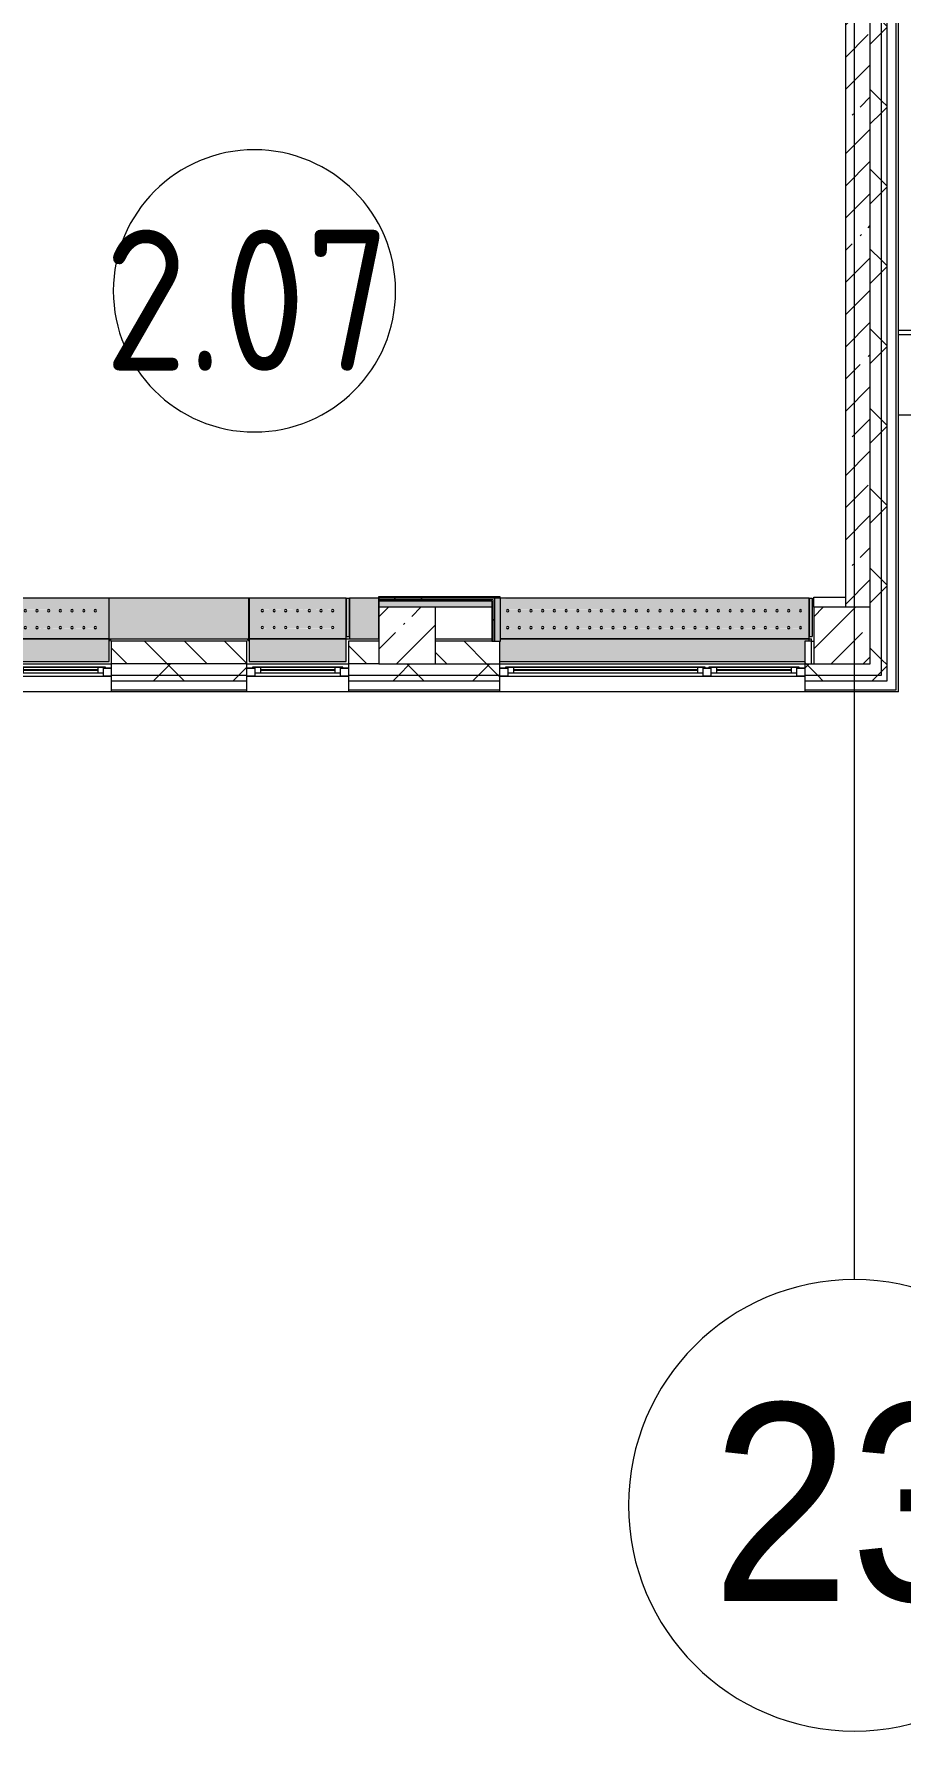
# Model space of a CAD drawing. Header units: millimetres. Extents: x 11693 to 241752, y -8553 to 29926.
# Drawn here: x 167035 to 174704, y -5906 to 9130 of the extents above; entities that cross this region are included whole.
import ezdxf

# ---------------------------------------------------------------- set-up
doc = ezdxf.new("R2010")
doc.units = ezdxf.units.MM
for name, color, linetype, lineweight in [('A-AREA-IDEN', 7, 'Continuous', 9), ('A-GENM-2', 7, 'Continuous', 5), ('A-GLAZ-2', 7, 'Continuous', 5), ('A-WALL-2', 7, 'Continuous', 9), ('A-WALL-5', 7, 'Continuous', 5), ('I-WALL-3', 7, 'Continuous', 5), ('S-COLS', 7, 'Continuous', 5), ('Знаки', 7, 'Continuous', 5), ('Оси', 7, 'Continuous', 9), ('Оси-1', 7, 'Continuous', 20)]:
    doc.layers.add(name, color=color, linetype=linetype, lineweight=lineweight)
for name, color, linetype, lineweight, true_color in [('A-FLOR-1', 7, 'Continuous', 5, 0xaaaaaa), ('I-WALL-1', 7, 'Continuous', 5, 0xe7e7e7), ('I-WALL-2', 7, 'Continuous', 9, 0xe7e7e7), ('Знаки-2', 7, 'Continuous', 5, 0xd7cfbf)]:
    doc.layers.add(name, color=color, linetype=linetype, lineweight=lineweight, true_color=true_color)
doc.styles.add('Arial_1', font='arial.ttf', dxfattribs={"width": 0.9, "height": 1750})
doc.styles.add('GOST Common_3', font='GOST_Common.ttf', dxfattribs={"width": 0.9, "height": 1250})
pattern_1 = [(45, (89739.8, 0), (-353.5534, 353.5534), []), (135, (89739.8, 0), (-353.5534, -353.5534), [])]
pattern_2 = [(135, (89739.81, 0), (-176.7767, -176.7767), [])]
pattern_3 = [(45, (89739.8, 0), (-530.33, 530.33), []), (135, (89739.8, 0), (-530.33, -530.33), [])]

# ---------------------------------------------------------------- blocks, each defined once
blk = doc.blocks.new('BSC_Колонна _Прямоугольная - 500х500-V46-Общий план 2 этажа с размещением фрагментов 2_1-2_7')
at = {"layer": 'S-COLS'}
h = blk.add_hatch(dxfattribs=at)
h.set_pattern_fill('FP_45', color=256, style=0, pattern_type=2)
h.set_pattern_definition([(45, (-80600, -3800), (-285.1231, 285.1231), []), (45, (-80314.88, -3800), (-285.1231, 285.1231), [504.031, -100.806, 16.764, -84.042])])
h.paths.add_polyline_path([(-250, -250), (250, -250), (250, 250), (-250, 250), (-250, -198)])
for p, q in [((250, 250), (-250, 250)), ((-250, 250), (-250, -250)), ((250, -250), (250, 250)), ((-250, -250), (250, -250))]:
    blk.add_line(p, q, dxfattribs=at)
blk = doc.blocks.new('120_Окно_СКБ_2Ст - 120_Окно_СКБ_2Ст 2700х2500 _мал створка слева_-22808065-Общий план 2 этажа с размещением фрагментов 2_1-2_7')
at = {"layer": 'A-GLAZ-2'}
for p, q in [((-1350, -75), (-1350, -5)), ((-1350, -5), (-1280, -5)), ((1350, -5), (-1350, -5)), ((-1280, -75), (-1350, -75)), ((-1350, -75), (-1300, -75)), ((-1280, -75), (-1300, -75)), ((-1300, -75), (-1300, -85)), ((-1300, -85), (-500, -85)), ((-500, -85), (-1300, -85)), ((-1280, -5), (-1280, -75)), ((-520, -35), (-1280, -35)), ((-1280, -35), (-1280, -75)), ((-1230, -85), (-1230, -35)), ((-1230, -55), (-570, -55)), ((-570, -65), (-1230, -65)), ((-570, -85), (-570, -35)), ((-520, -75), (-520, -5)), ((-520, -5), (-450, -5)), ((-520, -75), (-520, -35)), ((-450, -75), (-520, -75)), ((-500, -75), (-520, -75)), ((-500, -75), (-470, -75)), ((-500, -85), (-500, -75)), ((-450, -75), (-470, -75)), ((-470, -75), (-470, -85)), ((-470, -85), (1300, -85)), ((1300, -85), (-470, -85)), ((-450, -5), (-450, -75)), ((1280, -35), (-450, -35)), ((-450, -35), (-450, -75)), ((-400, -85), (-400, -35)), ((-400, -55), (1230, -55)), ((1230, -65), (-400, -65)), ((1230, -85), (1230, -35)), ((1280, -75), (1280, -5)), ((1280, -5), (1350, -5)), ((1280, -75), (1280, -35)), ((1350, -75), (1280, -75)), ((1300, -75), (1280, -75)), ((1300, -75), (1350, -75)), ((1300, -85), (1300, -75)), ((1350, -5), (1350, -75))]:
    blk.add_line(p, q, dxfattribs=at)
blk = doc.blocks.new('120_Окно_СКБ_1Ст - 120_Окно_СКБ_1Ст 900х2500_h_-19906150-Общий план 2 этажа с размещением фрагментов 2_1-2_7')
at = {"layer": 'A-GLAZ-2'}
for p, q in [((-450, -75), (-450, -5)), ((-450, -5), (-380, -5)), ((450, -5), (-450, -5)), ((-380, -75), (-450, -75)), ((-450, -75), (-400, -75)), ((-380, -75), (-400, -75)), ((-400, -75), (-400, -85)), ((-400, -85), (400, -85)), ((400, -85), (-400, -85)), ((-380, -5), (-380, -75)), ((380, -35), (-380, -35)), ((-380, -35), (-380, -75)), ((-330, -85), (-330, -35)), ((-330, -55), (330, -55)), ((330, -65), (-330, -65)), ((330, -85), (330, -35)), ((380, -75), (380, -5)), ((380, -5), (450, -5)), ((380, -75), (380, -35)), ((450, -75), (380, -75)), ((400, -75), (380, -75)), ((400, -75), (450, -75)), ((400, -85), (400, -75)), ((450, -5), (450, -75))]:
    blk.add_line(p, q, dxfattribs=at)
blk = doc.blocks.new('парапет9 - парапет-22867712-Общий план 2 этажа с размещением фрагментов 2_1-2_7')
at = {"layer": 'A-GENM-2'}
for p, q in [((89202, 8002), (84950, 8002)), ((89202, 7964), (84950, 7964)), ((84950, 7255), (89202, 7255))]:
    blk.add_line(p, q, dxfattribs=at)
blk = doc.blocks.new('BSC_Колонна _Прямоугольная - 500х500-V166-Общий план 2 этажа с размещением фрагментов 2_1-2_7')
at = {"layer": 'S-COLS'}
h = blk.add_hatch(dxfattribs=at)
h.set_pattern_fill('FP_158', color=256, style=0, pattern_type=2)
h.set_pattern_definition([(45, (-84450, -3800), (-285.1231, 285.1231), []), (45, (-84164.88, -3800), (-285.1231, 285.1231), [504.031, -100.806, 16.764, -84.042])])
h.paths.add_polyline_path([(250, -250), (250, 250), (-250, 250), (-250, -250), (32, -250)])
for p, q in [((250, 250), (-250, 250)), ((-250, 250), (-250, -250)), ((250, -250), (250, 250)), ((-250, -250), (250, -250))]:
    blk.add_line(p, q, dxfattribs=at)
blk = doc.blocks.new('Зашивка без перфорации М3 - М3_22-31155030-Общий план 2 этажа с размещением фрагментов 2_1-2_7')
at = {"layer": 'Знаки-2'}
blk.add_hatch(color=256, dxfattribs=at).paths.add_polyline_path([(-82, 180), (-430, 180), (-430, -180), (810, -180), (810, 180), (430, 180)])
at = {"layer": 'Знаки'}
for p, q in [((810, 180), (-430, 180)), ((-430, 180), (-430, -180)), ((810, -180), (810, 180)), ((-430, -180), (810, -180))]:
    blk.add_line(p, q, dxfattribs=at)
blk = doc.blocks.new('Зашивка без перфорации М3 - М3_3-30974608-Общий план 2 этажа с размещением фрагментов 2_1-2_7')
at = {"layer": 'Знаки-2'}
blk.add_hatch(color=256, dxfattribs=at).paths.add_polyline_path([(-430, 180), (-430, -180), (-170, -180), (-170, 180), (-199, 180)])
at = {"layer": 'Знаки'}
for p, q in [((-170, 180), (-430, 180)), ((-430, 180), (-430, -180)), ((-170, -180), (-170, 180)), ((-430, -180), (-170, -180))]:
    blk.add_line(p, q, dxfattribs=at)
blk = doc.blocks.new('Зашивка радиатора_ с перфорацией М4 - Зашивка радиатора_ с перфорацией М4-V216-Общий план 2 этажа с размещением фрагментов 2_1-2_7')
at = {"layer": 'Знаки-2'}
blk.add_hatch(color=256, dxfattribs=at).paths.add_polyline_path([(1808, 380), (-390, 380), (-390, 200), (-430, 200), (-430, 180), (2305, 180), (2310, 380)])
h = blk.add_hatch(color=256, dxfattribs=at)
h.paths.add_polyline_path([(2305, 180), (-430, 180), (-430, -180), (2305, -175), (2305, 178)])
h.paths.add_polyline_path([(1040, 90), (2250, 85), (2250, 75), (2241, 70), (2233, 75), (2233, 85), (2236, 89), (2146, 85), (2146, 75), (2137, 70), (2129, 75), (2129, 85), (2132, 89), (2042, 85), (2042, 75), (2034, 70), (2025, 75), (2025, 85), (2029, 89), (1939, 85), (1939, 75), (1930, 70), (1921, 75), (1921, 85), (1925, 89), (1835, 85), (1835, 75), (1826, 70), (1818, 75), (1818, 85), (1821, 89), (1731, 85), (1731, 75), (1722, 70), (1714, 75), (1714, 85), (1717, 89), (1627, 85), (1627, 75), (1619, 70), (1610, 75), (1610, 85), (1614, 89), (1524, 85), (1524, 75), (1515, 70), (1506, 75), (1506, 85), (1510, 89), (1420, 85), (1420, 75), (1411, 70), (1403, 75), (1403, 85), (1406, 89), (1316, 85), (1316, 75), (1307, 70), (1299, 75), (1299, 85), (1296, 89), (1212, 85), (1212, 75), (1204, 70), (1195, 75), (1195, 85), (1199, 89), (1109, 85), (1109, 75), (1100, 70), (1091, 75), (1091, 85), (1095, 89), (1005, 85), (1005, 75), (996, 70), (988, 75), (988, 85), (991, 89), (901, 85), (901, 75), (892, 70), (884, 75), (884, 85), (887, 89), (797, 85), (797, 75), (789, 70), (780, 75), (780, 85), (784, 89), (694, 85), (694, 75), (685, 70), (676, 75), (676, 85), (680, 89), (590, 85), (590, 75), (581, 70), (573, 75), (573, 85), (576, 89), (486, 85), (486, 75), (477, 70), (469, 75), (469, 85), (472, 89), (382, 85), (382, 75), (374, 70), (365, 75), (365, 85), (369, 89), (279, 85), (279, 75), (270, 70), (261, 75), (261, 85), (265, 89), (175, 85), (175, 75), (166, 70), (158, 75), (158, 85), (161, 89), (71, 85), (71, 75), (62, 70), (54, 75), (54, 85), (57, 89), (-33, 85), (-33, 75), (-41, 70), (-50, 75), (-50, 85), (-46, 89), (-136, 85), (-136, 75), (-145, 70), (-154, 75), (-154, 85), (-150, 89), (-240, 84), (-240, 75), (-249, 70), (-257, 75), (-257, 85), (-254, 89), (-344, 85), (-344, 75), (-353, 70), (-361, 75), (-361, 85), (-353, 90), (-350, 90), (996, 90)])
h.paths.add_polyline_path([(2034, -60), (2042, -65), (2042, -75), (2039, -78), (2129, -75), (2129, -65), (2137, -60), (2146, -65), (2146, -75), (2142, -78), (2233, -75), (2233, -65), (2241, -60), (2250, -65), (2250, -75), (2241, -80), (2239, -79), (-361, -75), (-361, -65), (-353, -60), (-344, -65), (-344, -75), (-348, -78), (-257, -75), (-257, -65), (-249, -60), (-240, -66), (-240, -75), (-240, -78), (-154, -75), (-154, -65), (-145, -60), (-136, -65), (-136, -75), (-140, -78), (-50, -75), (-50, -65), (-41, -60), (-33, -65), (-33, -75), (-36, -78), (54, -75), (54, -65), (62, -60), (71, -65), (71, -75), (67, -78), (158, -75), (158, -65), (166, -60), (175, -65), (175, -75), (171, -78), (261, -75), (261, -65), (270, -60), (279, -65), (279, -75), (275, -78), (365, -75), (365, -65), (374, -60), (382, -65), (382, -75), (379, -78), (469, -75), (469, -65), (477, -60), (486, -65), (486, -75), (482, -78), (573, -75), (573, -65), (581, -60), (590, -65), (590, -75), (586, -78), (676, -75), (676, -65), (685, -60), (694, -65), (694, -75), (690, -78), (780, -75), (780, -65), (789, -60), (797, -65), (797, -75), (794, -78), (884, -75), (884, -65), (892, -60), (901, -65), (901, -75), (897, -78), (988, -75), (988, -65), (996, -60), (1005, -65), (1005, -75), (1001, -78), (1091, -75), (1091, -65), (1100, -60), (1109, -65), (1109, -75), (1105, -78), (1195, -75), (1195, -65), (1204, -60), (1212, -65), (1212, -75), (1209, -78), (1299, -75), (1299, -65), (1307, -60), (1316, -65), (1316, -75), (1312, -78), (1403, -75), (1403, -65), (1411, -60), (1420, -65), (1420, -75), (1424, -78), (1506, -75), (1506, -65), (1515, -60), (1524, -65), (1524, -75), (1520, -78), (1610, -75), (1610, -65), (1619, -60), (1627, -65), (1627, -75), (1624, -78), (1714, -75), (1714, -65), (1722, -60), (1731, -65), (1731, -75), (1727, -78), (1818, -75), (1818, -65), (1826, -60), (1835, -65), (1835, -75), (1831, -78), (1921, -75), (1921, -65), (1930, -60), (1939, -65), (1939, -75), (1935, -78), (2025, -75), (2025, -65), (2031, -60)])
at = {"layer": 'Знаки'}
for p, q in [((2310, 380), (-390, 380)), ((-430, 200), (-430, 180)), ((-430, 180), (2305, 180)), ((2305, 180), (-430, 180)), ((-430, 180), (-430, -180)), ((-430, -180), (2305, -180))]:
    blk.add_line(p, q, dxfattribs=at)
for centre, start, end in [((-353, 80), 0, 180), ((-353, 80), 180, 0), ((-249, 80), 0, 180), ((-249, 80), 180, 0), ((-145, 80), 0, 180), ((-145, 80), 180, 0), ((-41, 80), 0, 180), ((-41, 80), 180, 0), ((62, 80), 0, 180), ((62, 80), 180, 0), ((166, 80), 0, 180), ((166, 80), 180, 0), ((270, 80), 0, 180), ((270, 80), 180, 360), ((374, 80), 0, 180), ((374, 80), 180, 0), ((477, 80), 0, 180), ((477, 80), 180, 360), ((581, 80), 0, 180), ((581, 80), 180, 0), ((685, 80), 0, 180), ((685, 80), 180, 0), ((789, 80), 0, 180), ((789, 80), 180, 360), ((892, 80), 0, 180), ((892, 80), 180, 0), ((996, 80), 0, 180), ((996, 80), 180, 360), ((1100, 80), 0, 180), ((1100, 80), 180, 0), ((1204, 80), 0, 180), ((1204, 80), 180, 0), ((1307, 80), 0, 180), ((1307, 80), 180, 360), ((1411, 80), 0, 180), ((1411, 80), 180, 0), ((1515, 80), 0, 180), ((1515, 80), 180, 0), ((1619, 80), 0, 180), ((1619, 80), 180, 0), ((1722, 80), 0, 180), ((1722, 80), 180, 0), ((1826, 80), 0, 180), ((1826, 80), 180, 360), ((1930, 80), 0, 180), ((1930, 80), 180, 0), ((2034, 80), 0, 180), ((2034, 80), 180, 0), ((2137, 80), 0, 180), ((2137, 80), 180, 0), ((2241, 80), 0, 180), ((2241, 80), 180, 0), ((-353, -70), 0, 180), ((-353, -70), 180, 0), ((-249, -70), 0, 180), ((-249, -70), 180, 0), ((-145, -70), 0, 180), ((-145, -70), 180, 0), ((-41, -70), 0, 180), ((-41, -70), 180, 0), ((62, -70), 0, 180), ((62, -70), 180, 0), ((166, -70), 0, 180), ((166, -70), 180, 0), ((270, -70), 0, 180), ((270, -70), 180, 0), ((374, -70), 0, 180), ((374, -70), 180, 0), ((477, -70), 0, 180), ((477, -70), 180, 0), ((581, -70), 0, 180), ((581, -70), 180, 0), ((685, -70), 0, 180), ((685, -70), 180, 0), ((789, -70), 0, 180), ((789, -70), 180, 0), ((892, -70), 0, 180), ((892, -70), 180, 0), ((996, -70), 0, 180), ((996, -70), 180, 0), ((1100, -70), 0, 180), ((1100, -70), 180, 0), ((1204, -70), 0, 180), ((1204, -70), 180, 0), ((1307, -70), 0, 180), ((1307, -70), 180, 0), ((1411, -70), 0, 180), ((1411, -70), 180, 0), ((1515, -70), 0, 180), ((1515, -70), 180, 0), ((1619, -70), 0, 180), ((1619, -70), 180, 0), ((1722, -70), 0, 180), ((1722, -70), 180, 0), ((1826, -70), 0, 180), ((1826, -70), 180, 0), ((1930, -70), 0, 180), ((1930, -70), 180, 0), ((2034, -70), 0, 180), ((2034, -70), 180, 0), ((2137, -70), 0, 180), ((2137, -70), 180, 0), ((2241, -70), 0, 180), ((2241, -70), 180, 0)]:
    blk.add_arc(centre, 10, start, end, dxfattribs=at)
blk = doc.blocks.new('Зашивка радиатора_ с перфорацией М1 - Зашивка радиатора_ с перфорацией М1-V220-Общий план 2 этажа с размещением фрагментов 2_1-2_7')
at = {"layer": 'Знаки-2'}
blk.add_hatch(color=256, dxfattribs=at).paths.add_polyline_path([(430, 380), (-430, 380), (-430, 180), (430, 180), (430, 348)])
h = blk.add_hatch(color=256, dxfattribs=at)
h.paths.add_polyline_path([(430, 180), (-430, 180), (-430, -180), (430, -180)])
h.paths.add_polyline_path([(1, 90), (321, 85), (321, 75), (312, 70), (304, 75), (304, 85), (307, 89), (217, 85), (216, 74), (208, 70), (200, 75), (200, 85), (203, 89), (113, 85), (113, 75), (105, 70), (96, 75), (96, 85), (100, 89), (10, 85), (10, 75), (1, 70), (-8, 75), (-8, 85), (-4, 89), (-94, 85), (-94, 75), (-103, 70), (-111, 75), (-111, 85), (-108, 89), (-198, 85), (-198, 75), (-207, 70), (-215, 75), (-215, 85), (-212, 89), (-302, 85), (-302, 75), (-310, 70), (-319, 75), (-319, 85), (-310, 90), (-296, 90), (-103, 90)])
h.paths.add_polyline_path([(-207, -60), (-198, -65), (-198, -75), (-202, -78), (-111, -75), (-111, -65), (-103, -60), (-94, -65), (-94, -75), (-98, -78), (-8, -75), (-8, -65), (1, -60), (10, -65), (10, -75), (6, -78), (96, -75), (96, -65), (105, -60), (113, -65), (113, -75), (110, -78), (200, -75), (200, -65), (208, -60), (217, -65), (216, -76), (216, -78), (304, -75), (304, -65), (312, -60), (321, -65), (321, -75), (312, -80), (310, -79), (-319, -75), (-319, -65), (-310, -60), (-302, -65), (-302, -75), (-305, -78), (-215, -75), (-215, -65), (-209, -60)])
at = {"layer": 'Знаки'}
for p, q in [((430, 380), (-430, 380)), ((-430, 380), (-430, 180)), ((430, 180), (430, 380)), ((-430, 180), (430, 180)), ((430, 180), (-430, 180)), ((-430, 180), (-430, -180)), ((430, -180), (430, 180)), ((-430, -180), (430, -180))]:
    blk.add_line(p, q, dxfattribs=at)
for centre, start, end in [((-310, 80), 0, 180), ((-310, 80), 180, 0), ((-207, 80), 0, 180), ((-207, 80), 180, 360), ((-103, 80), 0, 180), ((-103, 80), 180, 0), ((1, 80), 0, 180), ((1, 80), 180, 0), ((105, 80), 0, 180), ((105, 80), 180, 360), ((208, 80), 0, 180), ((208, 80), 180, 0), ((312, 80), 0, 180), ((312, 80), 180, 0), ((-310, -70), 0, 180), ((-310, -70), 180, 0), ((-207, -70), 0, 180), ((-207, -70), 180, 0), ((-103, -70), 0, 180), ((-103, -70), 180, 0), ((1, -70), 0, 180), ((1, -70), 180, 0), ((105, -70), 0, 180), ((105, -70), 180, 0), ((208, -70), 0, 180), ((208, -70), 180, 0), ((312, -70), 0, 180), ((312, -70), 180, 0)]:
    blk.add_arc(centre, 10, start, end, dxfattribs=at)
blk = doc.blocks.new('Зашивка_ опоясывающая панель - Зашивка_ опоясывающая панель-V230-Общий план 2 этажа с размещением фрагментов 2_1-2_7')
at = {"layer": 'Знаки-2'}
blk.add_hatch(color=256, dxfattribs=at).paths.add_polyline_path([(-412, -160), (-406, -156), (-406, -147), (-418, -147), (-418, -160)])
at = {"layer": 'Знаки'}
for p in [(-406, -147), (-418, -160)]:
    blk.add_line(p, (-406, -160), dxfattribs=at)
blk = doc.blocks.new('Зашивка_ опоясывающая панель - Зашивка_ опоясывающая панель-V231-Общий план 2 этажа с размещением фрагментов 2_1-2_7')
at = {"layer": 'Знаки-2'}
blk.add_hatch(color=256, dxfattribs=at).paths.add_polyline_path([(-418, -160), (-420, -147), (-430, -147), (-430, -160), (-418, -160)])
at = {"layer": 'Знаки'}
for q in [(-430, -147), (-418, -160)]:
    blk.add_line((-430, -160), q, dxfattribs=at)
blk = doc.blocks.new('Зашивка_ опоясывающая панель - Зашивка_ опоясывающая панель-V224-Общий план 2 этажа с размещением фрагментов 2_1-2_7')
at = {"layer": 'Знаки-2'}
blk.add_hatch(color=256, dxfattribs=at).paths.add_polyline_path([(-430, -160), (-406, -160), (-406, 180), (-430, 180), (-430, -42)])
at = {"layer": 'Знаки'}
for p, q in [((-430, -160), (-430, 180)), ((-430, 180), (-406, 180)), ((-406, 180), (-406, -160)), ((-430, -160), (-406, -160))]:
    blk.add_line(p, q, dxfattribs=at)
blk = doc.blocks.new('Зашивка_ торцевая панель - Зашивка_ торцевая панель-V233-Общий план 2 этажа с размещением фрагментов 2_1-2_7')
at = {"layer": 'Знаки-2'}
blk.add_hatch(color=256, dxfattribs=at).paths.add_polyline_path([(-430, -160), (-406, -160), (-406, 180), (-430, 180), (-430, -45)])
at = {"layer": 'Знаки'}
for p, q in [((-430, -160), (-430, 180)), ((-430, 180), (-406, 180)), ((-406, 180), (-406, -160)), ((-430, -160), (-406, -160))]:
    blk.add_line(p, q, dxfattribs=at)
blk = doc.blocks.new('Ось сетки - D8-29747960-Общий план 2 этажа с размещением фрагментов 2_1-2_7')
at = {"layer": 'Оси-1'}
for start, end in [(360, 180), (180, 360)]:
    blk.add_arc((0, 0), 4, start, end, dxfattribs=at)
blk = doc.blocks.new('Марка_Помещения - Номер-25198446-Общий план 2 этажа с размещением фрагментов 2_1-2_7')
at = {"layer": 'A-AREA-IDEN'}
for start, end in [(360, 180), (180, 360)]:
    blk.add_arc((0, 0), 2.5, start, end, dxfattribs=at)

msp = doc.modelspace()

# ---------------------------------------------------------------- hatches: boundary and pattern name
at = {"layer": 'A-WALL-5'}
h = msp.add_hatch(dxfattribs=at)
h.set_pattern_fill('FP_49', color=256, style=0, pattern_type=2)
h.set_pattern_definition(pattern_1)
h.paths.add_polyline_path([(174439.8, 3450), (174539.8, 3450), (174539.8, 10250), (174439.8, 10250), (174439.8, 3550)])
h = msp.add_hatch(dxfattribs=at)
h.set_pattern_fill('FP_49', color=256, style=0, pattern_type=2)
h.set_pattern_definition(pattern_1)
h.paths.add_polyline_path([(174589.8, 3400), (174589.8, 10250), (174539.8, 10250), (174539.8, 3400)])
h = msp.add_hatch(dxfattribs=at)
h.set_pattern_fill('FP_59', color=256, style=0, pattern_type=2)
h.set_pattern_definition(pattern_2)
h.paths.add_polyline_path([(166541.3, 3550), (166819.8, 3550), (166819.8, 3750), (165719.8, 3750), (165719.8, 3550)])
h.paths.add_polyline_path([(169819.8, 3550), (170089.8, 3550), (170089.8, 3750), (169819.8, 3750), (169819.8, 3601.5)])
h.paths.add_polyline_path([(168589.4, 3550), (168919.8, 3550), (168919.8, 3750), (167719.8, 3750), (167719.8, 3550)])
h = msp.add_hatch(dxfattribs=at)
h.set_pattern_fill('FP_59', color=256, style=0, pattern_type=2)
h.set_pattern_definition(pattern_2)
h.paths.add_polyline_path([(173919.8, 3550), (173919.8, 3750), (173859.8, 3750), (173859.8, 3550)])
h.paths.add_polyline_path([(171159.8, 3550), (171159.8, 3750), (170589.8, 3750), (170589.8, 3550), (170637.4, 3550)])
h = msp.add_hatch(dxfattribs=at)
h.set_pattern_fill('FP_49', color=256, style=0, pattern_type=2)
h.set_pattern_definition(pattern_1)
h.paths.add_polyline_path([(174439.8, 3450), (174439.8, 3550), (173859.8, 3550), (173859.8, 3450), (174221.5, 3450)])
h.paths.add_polyline_path([(168919.8, 3450), (168919.8, 3550), (167719.8, 3550), (167719.8, 3450), (168589.4, 3450)])
h.paths.add_polyline_path([(170089.8, 3450), (171159.8, 3450), (171159.8, 3550), (169819.8, 3550), (169819.8, 3450)])
h.paths.add_polyline_path([(165439.8, 3450), (166819.8, 3450), (166819.8, 3550), (165439.8, 3550)])
h = msp.add_hatch(dxfattribs=at)
h.set_pattern_fill('FP_49', color=256, style=0, pattern_type=2)
h.set_pattern_definition(pattern_1)
h.paths.add_polyline_path([(174539.8, 3400), (174539.8, 3450), (173859.8, 3450), (173859.8, 3400), (174439.8, 3400)])
h.paths.add_polyline_path([(169819.8, 3400), (171159.8, 3400), (171159.8, 3450), (169819.8, 3450)])
h.paths.add_polyline_path([(168919.8, 3400), (168919.8, 3450), (167719.8, 3450), (167719.8, 3400), (168589.4, 3400)])
h.paths.add_polyline_path([(166541.3, 3400), (166819.8, 3400), (166819.8, 3450), (165439.8, 3450), (165439.8, 3400), (165517.3, 3400)])
at = {"layer": 'I-WALL-1'}
msp.add_hatch(color=256, dxfattribs=at).paths.add_polyline_path([(171089.8, 4055), (171089.8, 4105), (170089.8, 4105), (170089.8, 4055), (170637.4, 4055)])
at = {"layer": 'I-WALL-2'}
msp.add_hatch(color=256, dxfattribs=at).paths.add_polyline_path([(171149.4, 3750), (171164.8, 3750), (171164.8, 4130), (171114.8, 4130), (171114.8, 3750)])
at = {"layer": 'I-WALL-3'}
h = msp.add_hatch(dxfattribs=at)
h.set_pattern_fill('FP_57', color=256, style=0, pattern_type=2)
h.set_pattern_definition([(45, (89739.8, 0), (-285.1231, 285.1231), []), (45, (90024.94, 0), (-285.1231, 285.1231), [504.031, -100.806, 16.764, -84.042])])
h.paths.add_polyline_path([(174221.5, 4050), (174439.8, 4050), (174439.8, 10900), (174219.8, 10895.5), (174219.8, 4050)])
h.paths.add_polyline_path([(174439.8, 11550), (174439.8, 15150), (174219.8, 15150), (174219.8, 11550)])
h = msp.add_hatch(dxfattribs=at)
h.set_pattern_fill('FP_169', color=256, style=0, pattern_type=2)
h.set_pattern_definition(pattern_3)
h.paths.add_polyline_path([(171102.3, 4117.5), (171114.8, 4117.5), (171114.8, 4130), (170089.8, 4130), (170089.8, 4117.5), (170637.4, 4117.5)])
h = msp.add_hatch(dxfattribs=at)
h.set_pattern_fill('FP_169', color=256, style=0, pattern_type=2)
h.set_pattern_definition(pattern_3)
h.paths.add_polyline_path([(171089.8, 4105), (171102.3, 4105), (171102.3, 4117.5), (170089.8, 4117.5), (170089.8, 4105), (170637.4, 4105)])
h = msp.add_hatch(dxfattribs=at)
h.set_pattern_fill('FP_169', color=256, style=0, pattern_type=2)
h.set_pattern_definition(pattern_3)
h.paths.add_polyline_path([(171102.3, 3750), (171102.3, 4105), (171089.8, 4105), (171089.8, 3750)])
h = msp.add_hatch(dxfattribs=at)
h.set_pattern_fill('FP_169', color=256, style=0, pattern_type=2)
h.set_pattern_definition(pattern_3)
h.paths.add_polyline_path([(171102.3, 3750), (171114.8, 3750), (171114.8, 4117.5), (171102.3, 4117.5), (171102.3, 4055)])

# ---------------------------------------------------------------- linework, layer by layer
at = {"layer": 'A-FLOR-1'}
for p, q in [((170089.8, 4130), (170089.8, 4145)), ((170089.8, 4145), (171159.8, 4145)), ((171159.8, 4145), (171159.8, 4130)), ((173939.8, 4050), (173939.8, 4140)), ((173939.8, 4140), (174219.8, 4140)), ((173919.8, 3750), (173939.8, 3750))]:
    msp.add_line(p, q, dxfattribs=at)
at = {"layer": 'A-WALL-2'}
for p, q in [((174539.8, 3450), (174539.8, 10250)), ((174589.8, 3400), (174589.8, 10250)), ((174669.8, 3320), (174669.8, 10250)), ((171102.3, 4117.5), (170089.8, 4117.5)), ((171089.8, 4105), (170089.8, 4105)), ((171089.8, 4105), (171089.8, 4055)), ((171102.3, 3750), (171102.3, 4117.5)), ((171114.8, 3750), (171114.8, 4130)), ((168919.8, 3550), (167719.8, 3550)), ((170089.8, 3550), (169819.8, 3550)), ((170589.8, 3550), (171159.8, 3550)), ((173859.8, 3550), (173919.8, 3550)), ((167719.8, 3450), (168919.8, 3450)), ((167719.8, 3400), (168919.8, 3400)), ((167719.8, 3320), (168919.8, 3320)), ((169819.8, 3450), (171159.8, 3450)), ((169819.8, 3400), (171159.8, 3400)), ((169819.8, 3320), (171159.8, 3320)), ((173859.8, 3450), (174539.8, 3450)), ((173859.8, 3400), (174589.8, 3400)), ((173859.8, 3320), (174669.8, 3320))]:
    msp.add_line(p, q, dxfattribs=at)
at = {"layer": 'A-WALL-5'}
for p, q in [((174689.8, 3300), (174689.8, 10400)), ((174439.8, 4050), (174439.8, 4050)), ((167719.8, 3750), (167719.8, 3300)), ((168919.8, 3750), (167719.8, 3750)), ((168919.8, 3300), (168919.8, 3750)), ((169819.8, 3750), (169819.8, 3300)), ((170089.8, 3750), (169819.8, 3750)), ((171089.8, 3750), (170589.8, 3750)), ((171159.8, 3300), (171159.8, 3750)), ((173859.8, 3750), (173859.8, 3300)), ((173919.8, 3750), (173859.8, 3750)), ((173919.8, 3550), (173919.8, 3750)), ((166819.8, 3550), (167719.8, 3550)), ((168919.8, 3550), (169819.8, 3550)), ((171159.8, 3550), (173939.8, 3550)), ((174689.8, 3300), (165597.8, 3300))]:
    msp.add_line(p, q, dxfattribs=at)
at = {"layer": 'I-WALL-3'}
for p, q in [((174219.8, 10900), (174219.8, 4050)), ((174439.8, 4050), (174439.8, 10900)), ((171164.8, 4130), (170089.8, 4130)), ((170089.8, 4130), (170089.8, 4055)), ((171164.8, 3750), (171164.8, 4130)), ((170089.8, 4055), (171089.8, 4055)), ((171089.8, 4055), (171089.8, 3750)), ((169799.8, 3770), (170089.8, 3770)), ((170589.8, 3770), (171089.8, 3770)), ((173899.8, 3770), (173919.8, 3770)), ((173919.8, 3750), (173919.8, 3770)), ((171089.8, 3750), (171164.8, 3750))]:
    msp.add_line(p, q, dxfattribs=at)
at = {"layer": 'Оси'}
msp.add_line((174299.8, -1906.3), (174299.8, 9979), dxfattribs=at)

# ---------------------------------------------------------------- block references
at = {"layer": 'A-AREA-IDEN', "xscale": 499.9999999999995, "yscale": 499.9999999999995, "zscale": 499.9999999999995}
msp.add_blockref('Марка_Помещения - Номер-25198446-Общий план 2 этажа с размещением фрагментов 2_1-2_7', (168987.3, 6853.6), dxfattribs=at)
at = {"layer": 'A-GENM-2'}
msp.add_blockref('парапет9 - парапет-22867712-Общий план 2 этажа с размещением фрагментов 2_1-2_7', (89739.8, -1500), dxfattribs=at)
at = {"layer": 'A-GLAZ-2', "rotation": 180}
for name, p in [('120_Окно_СКБ_1Ст - 120_Окно_СКБ_1Ст 900х2500_h_-19906150-Общий план 2 этажа с размещением фрагментов 2_1-2_7', (167269.8, 3435)), ('120_Окно_СКБ_1Ст - 120_Окно_СКБ_1Ст 900х2500_h_-19906150-Общий план 2 этажа с размещением фрагментов 2_1-2_7', (169369.8, 3435)), ('120_Окно_СКБ_2Ст - 120_Окно_СКБ_2Ст 2700х2500 _мал створка слева_-22808065-Общий план 2 этажа с размещением фрагментов 2_1-2_7', (172509.8, 3435))]:
    msp.add_blockref(name, p, dxfattribs=at)
at = {"layer": 'S-COLS'}
for name, p in [('BSC_Колонна _Прямоугольная - 500х500-V46-Общий план 2 этажа с размещением фрагментов 2_1-2_7', (170339.8, 3800)), ('BSC_Колонна _Прямоугольная - 500х500-V166-Общий план 2 этажа с размещением фрагментов 2_1-2_7', (174189.8, 3800))]:
    msp.add_blockref(name, p, dxfattribs=at)
at = {"layer": 'Знаки', "rotation": 180}
for name, p in [('Зашивка радиатора_ с перфорацией М1 - Зашивка радиатора_ с перфорацией М1-V220-Общий план 2 этажа с размещением фрагментов 2_1-2_7', (167269.4, 3950)), ('Зашивка без перфорации М3 - М3_22-31155030-Общий план 2 этажа с размещением фрагментов 2_1-2_7', (168507.6, 3950)), ('Зашивка радиатора_ с перфорацией М1 - Зашивка радиатора_ с перфорацией М1-V220-Общий план 2 этажа с размещением фрагментов 2_1-2_7', (169369.8, 3951)), ('Зашивка без перфорации М3 - М3_3-30974608-Общий план 2 этажа с размещением фрагментов 2_1-2_7', (169659.2, 3951)), ('Зашивка радиатора_ с перфорацией М4 - Зашивка радиатора_ с перфорацией М4-V216-Общий план 2 этажа с размещением фрагментов 2_1-2_7', (173469.8, 3950.1))]:
    msp.add_blockref(name, p, dxfattribs=at)
at = {"layer": 'Знаки'}
for name, p in [('Зашивка_ опоясывающая панель - Зашивка_ опоясывающая панель-V224-Общий план 2 этажа с размещением фрагментов 2_1-2_7', (170232.9, 3951)), ('Зашивка_ торцевая панель - Зашивка_ торцевая панель-V233-Общий план 2 этажа с размещением фрагментов 2_1-2_7', (174331.2, 3950.1)), ('Зашивка_ опоясывающая панель - Зашивка_ опоясывающая панель-V230-Общий план 2 этажа с размещением фрагментов 2_1-2_7', (168117.4, 3917.4)), ('Зашивка_ опоясывающая панель - Зашивка_ опоясывающая панель-V231-Общий план 2 этажа с размещением фрагментов 2_1-2_7', (169357.4, 3917.4))]:
    msp.add_blockref(name, p, dxfattribs=at)
at = {"layer": 'Оси-1', "xscale": 499.9999999999995, "yscale": 499.9999999999995, "zscale": 499.9999999999995}
msp.add_blockref('Ось сетки - D8-29747960-Общий план 2 этажа с размещением фрагментов 2_1-2_7', (174299.8, -3906.3), dxfattribs=at)

# ---------------------------------------------------------------- texts
at = {"layer": 'A-AREA-IDEN', "insert": (167658.6, 7396.4), "char_height": 1250, "width": 3318.986, "attachment_point": 1, "style": 'GOST Common_3'}
msp.add_mtext('2.07', dxfattribs=at)
at = {"layer": 'Оси', "insert": (173036.7, -3003), "char_height": 1750, "width": 3030.379, "attachment_point": 1, "style": 'Arial_1'}
msp.add_mtext('23', dxfattribs=at)

doc.saveas('drawing.dxf')
